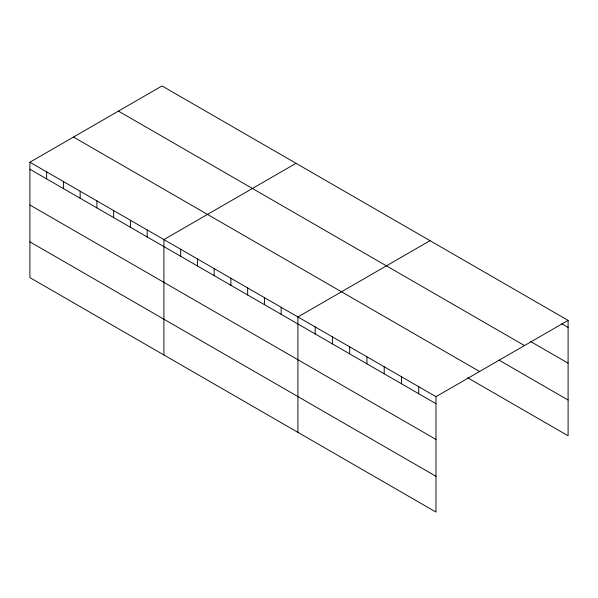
<?xml version="1.0" encoding="UTF-8"?>
<svg xmlns="http://www.w3.org/2000/svg" width="598" height="598" viewBox="0 0 598 598"><rect width="100%" height="100%" fill="white"/><g stroke="black" fill="none" stroke-linecap="round" stroke-linejoin="round"><path stroke-width="0.9" d="M435.979 439.448L435.979 396.668L29.9 162.215L29.9 277.614L435.979 512.06L435.979 439.448L29.9 205.002M467.688 377.809L568.1 435.785L568.1 320.386L162.021 85.94L29.9 162.215M296.025 163.306L163.904 239.581L163.904 354.98M430.029 240.673L297.916 316.955L297.916 432.347M435.979 396.668L568.1 320.386M561.821 323.787L568.1 327.412M530.448 341.436L568.1 363.173M118.419 111.108L524.498 345.562M499.068 360.16L568.1 400.017M73.502 137.047L479.581 371.493M29.9 169.234L435.979 403.687M29.9 241.846L435.979 476.3M418.727 386.704L418.727 393.723M401.467 376.74L401.467 383.759M384.208 366.776L384.208 373.795M366.948 356.812L366.948 363.831M349.688 346.847L349.688 353.867M332.428 336.883L332.428 343.902M315.176 326.919L315.176 333.938M281.165 307.282L281.165 314.301M264.413 297.61L264.413 304.629M247.662 287.937L247.662 294.964M230.91 278.272L230.91 285.291M214.159 268.599L214.159 275.618M197.407 258.927L197.407 265.946M180.656 249.254L180.656 256.273M147.153 229.916L147.153 236.935M130.409 220.243L130.409 227.262M113.657 210.571L113.657 217.59M96.906 200.898L96.906 207.917M80.154 191.225L80.154 198.252M63.403 181.56L63.403 188.579M46.651 171.888L46.651 178.907"/></g></svg>
